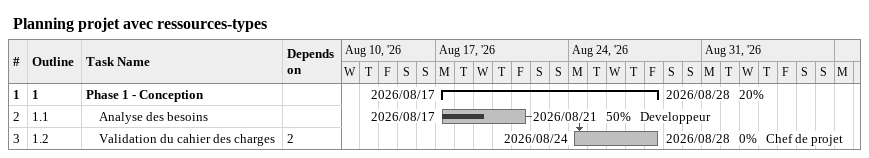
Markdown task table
Planning projet avec ressources-types

| ID | WBS | Task | Start | Finish | Predecessors | Resources | % complete |
|---|---|---|---|---|---|---|---|
| 1 | 1 | **Phase 1 - Conception** | 2026-08-17 | 2026-08-28 |  |  | 20 |
| 2 | 1.1 | Analyse des besoins | 2026-08-17 | 2026-08-21 |  | Developpeur | 50 |
| 3 | 1.2 | Validation du cahier des charges | 2026-08-24 | 2026-08-28 | 2 | Chef de projet | 0 |
